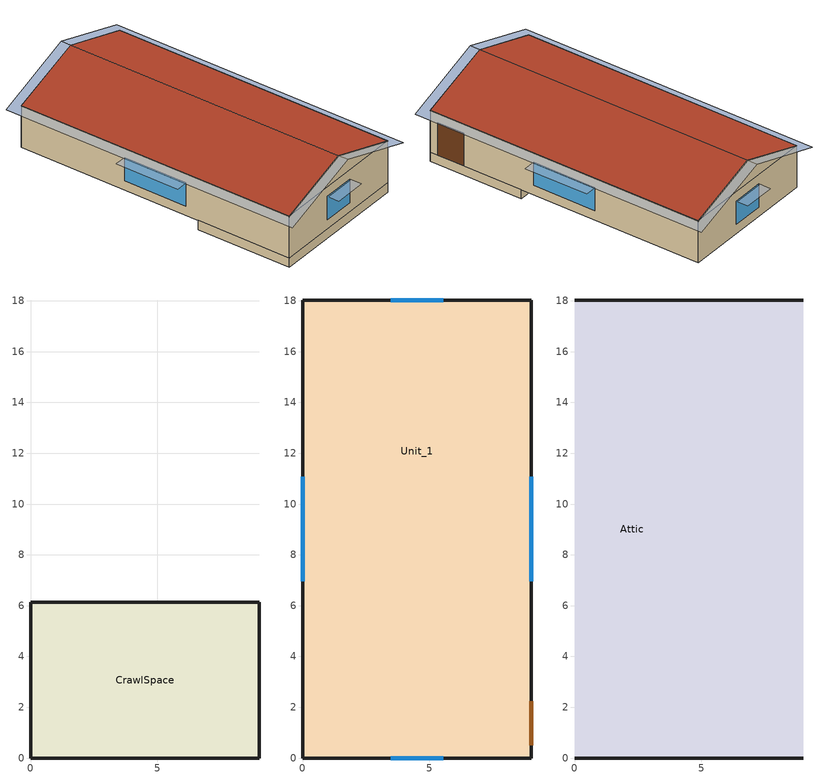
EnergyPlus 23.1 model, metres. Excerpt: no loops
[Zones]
CrawlSpace
 floor ground (crawl_floor_soil): 9.02,6.13 9.02,0 0,0 0,6.13 z-0.61
 wall outside (crawl wall): 0,0 9.02,0 z-0.61:0
 wall ground (crawl wall): 9.02,0 9.02,6.13 0,6.13 0,0 z-0.61:0
Unit_1
 floor to CrawlSpace (Res_Ext_Floor): 9.02,6.13 9.02,0 0,0 0,6.13 z0
 floor ground (Ext_Slab_Unit1 SlabOnOrBelowGradeF073): 9.02,18.03 9.02,6.13 0,6.13 0,18.03 z0
 wall outside (Res_Ext_Wall): 0,18.03 0,0 9.02,0 9.02,18.03 0,18.03 z0:2.74
 window (Res_Ext_Win): 0,11.08 0,6.96 / 9.02,6.96 9.02,11.08 / 5.54,18.03 3.48,18.03 / 3.48,0 5.54,0 z0.61:2.13
 door (Res_Ext_Door): 9.02,0.5 9.02,2.24 z0:2.13
 ceiling to Attic (Res_Ext_Ceiling): 9.02,0 9.02,18.03 0,18.03 0,0 z2.74
Attic
 wall outside (Res_Ext_Gable): 4.51,18.03,4.25 9.02,18.03,2.74 0,18.03,2.74; 4.51,0,4.25 0,0,2.74 9.02,0,2.74
 roof outside (Res_Ext_Roof): 4.51,0,4.25 9.02,0,2.74 9.02,18.03,2.74 4.51,18.03,4.25; 4.51,18.03,4.25 0,18.03,2.74 0,0,2.74 4.51,0,4.25
shading: 4.51,-0.61,4.25 4.51,0,4.25 0,0,2.74 0,18.03,2.74 4.51,18.03,4.25 4.51,18.64,4.25 -0.58,18.64,2.55 -0.58,-0.61,2.55; 4.51,-0.61,4.25 9.6,-0.61,2.55 9.6,18.64,2.55 4.51,18.64,4.25 4.51,18.03,4.25 9.02,18.03,2.74 9.02,0,2.74 4.51,0,4.25; 0,6.96 0,11.08 -0.76,11.08 -0.76,6.96 z2.13; 9.78,6.96 9.78,11.08 9.02,11.08 9.02,6.96 z2.13; 5.54,18.03 5.54,18.8 3.48,18.8 3.48,18.03 z2.13; 5.54,-0.76 5.54,0 3.48,0 3.48,-0.76 z2.13
[Building]
Single_Family: North Axis {deg}=0; Terrain=Suburbs; Loads Convergence Tolerance Value {W}=0.04; Temperature Convergence Tolerance Value {deltaC}=0.4; Solar Distribution=FullExterior; Maximum Number of Warmup Days=25; Minimum Number of Warmup Days=6
[Site:Location]
TORRANCE-MUNI-AP: Latitude {deg}=33.8; Longitude {deg}=-118.33; Time Zone {hr}=-8; Elevation {m}=31.0896
[SizingPeriod:DesignDay] Day of Month=21; Dry-Bulb Temperature Range Modifier Type=DefaultMultipliers; Humidity Condition Type=Wetbulb; Barometric Pressure {Pa}=100939; Wind Speed {m/s}=1.4; Rain Indicator=No; Snow Indicator=No; Daylight Saving Time Indicator=No
Name | Month | Day Type | Maximum Dry-Bulb Temperature {C} | Daily Dry-Bulb Temperature Range {deltaC} | Wetbulb or DewPoint at Maximum Dry-Bulb {C} | Wind Direction {deg} | Solar Model Indicator | Sky Clearness | ASHRAE Clear Sky Optical Depth for Beam Irradiance (taub) | ASHRAE Clear Sky Optical Depth for Diffuse Irradiance (taud)
TORRANCE-MUNI-AP Ann Htg 99.6% Condns DB | 12 | WinterDesignDay | 6.9 | 0 | 6.9 | 70 | ASHRAEClearSky | 0
TORRANCE-MUNI-AP  June .4% Condns DB=>MCWB | 6 | SummerDesignDay | 28.5 | 5.8 | 19.5 | 250 | ASHRAETau |  | 0.399 | 2.348
TORRANCE-MUNI-AP  July .4% Condns DB=>MCWB | 7 | SummerDesignDay | 29.4 | 6.3 | 21.2 | 250 | ASHRAETau |  | 0.399 | 2.415
TORRANCE-MUNI-AP  August .4% Condns DB=>MCWB | 8 | SummerDesignDay | 30.1 | 6.6 | 19.9 | 250 | ASHRAETau |  | 0.381 | 2.448
[Site:WaterMainsTemperature]
Calculation Method=Schedule; Temperature Schedule=WaterMainCZ06
[Material]
Name | Roughness | Thickness {m} | Conductivity {W/m-K} | Density {kg/m3} | Specific Heat {J/kg-K} | Solar Absorptance | Thermal Absorptance | Visible Absorptance
Asphalt_shingle | MediumRough | 0.00633985 | 0.08186 | 1121.29 | 1255.2 | 0.75
Carpet_n_pad | MediumSmooth | 0.0254001 | 0.0601314 | 32.0369 | 836.8 | 0.7 | 0.9 | 0.7
Concrete_4in | Rough | 0.101498 | 1.312098 | 2242.8 | 465.2
Drywall_1/2in | MediumSmooth | 0.0127 | 0.16009 | 800.923 | 1087.84
OSB_1/2in | MediumSmooth | 0.0127 | 0.1163 | 544.627 | 1213.36 | 0.7 | 0.9 | 0.7
OSB_7/16in | MediumSmooth | 0.0111125 | 0.1163 | 544.627 | 1213.36
Plywood_3/4in | Rough | 0.01905 | 0.115458 | 544.68 | 674.54 | 0.7 | 0.9 | 0.7
ceil_consol_layer | Rough | 0.1397 | 0.0488397 | 41.9286 | 776.251
cement_stucco | MediumSmooth | 0.01905 | 0.721 | 1865.58 | 878.64
door_const | Smooth | 0.0422696 | 0.0720096 | 512.64 | 767.58
floor_consol_layer | Rough | 0.000254 | 12.9895 | 55.074 | 916.9311
soil_12in | Rough | 0.3048 | 1.731 | 1842.3 | 232.6 | 0.7 | 0.9 | 0.7
wall_consol_layer | Rough | 0.0889 | 0.225608 | 120.801 | 1036.26
[Material:NoMass]
Bldg_paper_felt: Roughness=Smooth; Thermal Resistance {m2-K/W}=0.0105666
[Material:AirGap]
Air_4_in_vert: Thermal Resistance {m2-K/W}=0.158499
[WindowMaterial:SimpleGlazingSystem]
Glass: U-Factor {W/m2-K}=4.42905; Solar Heat Gain Coefficient=0.4386; Visible Transmittance=0.8
[WindowMaterial:Blind]
int_blind: Slat Orientation=Horizontal; Slat Width {m}=0.025; Slat Separation {m}=0.01875; Slat Thickness {m}=0.001; Slat Angle {deg}=45; Slat Conductivity {W/m-K}=221; Slat Beam Solar Transmittance=0; Front Side Slat Beam Solar Reflectance=0.5; Back Side Slat Beam Solar Reflectance=0.5; Slat Diffuse Solar Transmittance=0; Front Side Slat Diffuse Solar Reflectance=0.5; Back Side Slat Diffuse Solar Reflectance=0.5; Slat Beam Visible Transmittance=0; Front Side Slat Beam Visible Reflectance=0.5; Back Side Slat Beam Visible Reflectance=0.5; Slat Diffuse Visible Transmittance=0; Front Side Slat Diffuse Visible Reflectance=0.5; Back Side Slat Diffuse Visible Reflectance=0.5; Slat Infrared Hemispherical Transmittance=0; Front Side Slat Infrared Hemispherical Emissivity=0.9; Back Side Slat Infrared Hemispherical Emissivity=0.9; Blind to Glass Distance {m}=0.05; Blind Top Opening Multiplier=0.5; Blind Bottom Opening Multiplier=0.5; Blind Left Side Opening Multiplier=0.5; Blind Right Side Opening Multiplier=0.5
[Construction]
Res_Ext_Ceiling: ceil_consol_layer, Drywall_1/2in
Res_Ext_Door: door_const
Res_Ext_Floor: floor_consol_layer, Plywood_3/4in, Carpet_n_pad
Res_Ext_Gable: cement_stucco, OSB_7/16in, Air_4_in_vert, Drywall_1/2in
Res_Ext_Roof: Asphalt_shingle, OSB_1/2in
Res_Ext_Wall: cement_stucco, Bldg_paper_felt, OSB_7/16in, wall_consol_layer, Drywall_1/2in
Res_Ext_Win: Glass
crawl wall: Concrete_4in
window_w_blinds: Glass, int_blind
crawl_floor_soil: soil_12in
[Construction:FfactorGroundFloor]
Ext_Slab_Unit1 SlabOnOrBelowGradeF073: F-Factor {W/m-K}=1.26344; Area {m2}=107.324; PerimeterExposed {m}=41.8389
[Zone] Multiplier=1; Part of Total Floor Area=Yes
Name | Ceiling Height {m} | Volume {m3} | Floor Area {m2}
Attic; Unit_1 | Autocalculate | Autocalculate | Autocalculate
CrawlSpace
[WindowShadingControl] Zone=Unit_1; Shading Type=InteriorBlind; Construction with Shading=window_w_blinds; Shading Control Type=OnIfScheduleAllows; Schedule=shading_2012iecc_adj; Shading Control Is Scheduled=Yes; Glare Control Is Active=No; Multiple Surface Control Type=Sequential
Name | Fenestration Surface 1
Shades_Ext_Win_ldl1_Unit1 | Ext_Win_ldl1_Unit1
Shades_Ext_Win_ldr1_Unit1 | Ext_Win_ldr1_Unit1
ShadesExt_Win_sdb1_Unit1 | Ext_Win_sdb1_Unit1
Shades_Ext_Win_sdf1_Unit1 | Ext_Win_sdf1_Unit1
[ShadingProperty:Reflectance] Diffuse Solar Reflectance of Unglazed Part of Shading Surface=0.2; Diffuse Visible Reflectance of Unglazed Part of Shading Surface=0.2; Fraction of Shading Surface That Is Glazed=0
Name | Shading Surface
 | Shading Surface 1
 | Shading Surface 2
 | Overhang_Ext_Win_sdf1_Unit1
 | Overhang_Ext_Win_ldr1_Unit1
 | Overhang_Ext_Win_sdb1_Unit1
 | Overhang_Ext_Win_ldl1_Unit1
[People]
People_Unit1: Zone or ZoneList or Space or SpaceList=Unit_1; Number of People Schedule=Activity_Schedule; Number of People Calculation Method=People; Number of People=2.55; Fraction Radiant=0.3; Sensible Heat Fraction=0.573; Activity Level Schedule=activity_sch_level; Enable ASHRAE 55 Comfort Warnings=No; Mean Radiant Temperature Calculation Type=ZoneAveraged
[Lights]
Lights_Unit1: Zone or ZoneList or Space or SpaceList=Unit_1; Schedule=InteriorLighting_sch; Design Level Calculation Method=Watts/Area; Watts per Floor Area {W/m2}=2; Return Air Fraction=0; Fraction Radiant=0.6; Fraction Visible=0.2; Fraction Replaceable=0
[ElectricEquipment] Zone or ZoneList or Space or SpaceList=Unit_1
Name | Schedule | Design Level Calculation Method | Design Level {W} | Fraction Latent | Fraction Radiant | Fraction Lost | Watts per Floor Area {W/m2}
clotheswasher1 | ClothesWasher | EquipmentLevel | 28.5 | 0 | 0.8 | 0.2
dishwasher1 | DishWasher | EquipmentLevel | 44.3 | 0.15 | 0.6 | 0.25
electric_dryer1 | ClothesDryer | EquipmentLevel | 141.2 | 0.05 | 0.15 | 0.8
electric_mels1 | MiscPlugLoad | EquipmentLevel | 414 | 0.06 | 0.69 | 0.25
electric_range1 | CookingRange | EquipmentLevel | 166 | 0.3 | 0.4 | 0.3
refrigerator1 | Refrigerator | EquipmentLevel | 164.6 | 0 | 1 | 0
television1 | InteriorLighting | EquipmentLevel | 169.4 | 0 | 1 | 0
IECC_Adj1 | MiscPlugLoad | Watts/Area |  | 0.062439 | 0.411909 | 0.251045 | 0.262109
[Exterior:Lights]
Exterior-Lights_unit1_FrontRow_BottomFloor: Schedule=ExteriorLighting; Design Level {W}=88
[ZoneInfiltration:DesignFlowRate] Schedule=inf_sch; Design Flow Rate Calculation Method=AirChanges/Hour; Air Changes per Hour {1/hr}=0.62; Constant Term Coefficient=0; Temperature Term Coefficient=0; Velocity Term Coefficient=0.224052; Velocity Squared Term Coefficient=0
Name | Zone or ZoneList or Space or SpaceList
Space 1 Space Infiltration Design Flow Rate | Unit_1
Attic Space Infiltration Design Flow Rate | Attic
CrawlSpace Infiltration Design Flow Rate | CrawlSpace
[ZoneVentilation:DesignFlowRate]
NaturalVentilation: Zone or ZoneList or Space or SpaceList=Unit_1; Schedule=vent_sch; Design Flow Rate Calculation Method=AirChanges/Hour; Air Changes per Hour {1/hr}=1; Ventilation Type=Natural; Fan Pressure Rise {Pa}=0; Fan Total Efficiency=1; Constant Term Coefficient=1; Temperature Term Coefficient=0.606; Velocity Term Coefficient=0.03636; Velocity Squared Term Coefficient=0.1177; Minimum Indoor Temperature {C}=23.8889; Maximum Indoor Temperature {C}=26.6667; Delta Temperature {deltaC}=1; Minimum Outdoor Temperature {C}=12.7778; Maximum Outdoor Temperature {C}=23.8889
[AvailabilityManager:Scheduled]
HVAC_Unit1 Availability: Schedule=always_avail
[Schedule:Day:Hourly]
ActivityDay: 0.42683, 0.42683, 0.42683, 0.42683, 0.42683, 0.71951, 1, 0.67073, 0.32927, 0.17073, 0.17073, 0.17073, 0.17073, 0.17073, 0.23171, 0.32927, 0.5, 0.67073, 0.82927, 1, 1, 0.85366, 0.64634, 0.42683
ClothesDryerVacation: 0, 0, 0, 0, 0, 0, 0, 0, 0, 0, 0, 0, 0, 0, 0, 0, 0, 0, 0, 0, 0, 0, 0, 0
ClothesDryerWeekend: 0.121951, 0.0731707, 0.0487805, 0.0243902, 0.0487805, 0.0731707, 0.195122, 0.390244, 0.595097, 0.839, 0.960951, 1, 0.91217, 0.829268, 0.746366, 0.707317, 0.682927, 0.668268, 0.634146, 0.624415, 0.643878, 0.668268, 0.536585, 0.292683
ClothesWasherWeekday: 0, 0, 0.02, 0.12, 0, 0.04, 0.13, 0.34, 0.52, 1, 0.67, 0.97, 0.21, 0.37, 0.18, 0.23, 0.13, 0.44, 0.42, 0.47, 0.36, 0.27, 0.41, 0.14
ClothesWasherWeekend: 0, 0, 0.03, 0.04, 0, 0.13, 0.29, 0.46, 0.67, 1, 0.58, 0.72, 0.06, 0.28, 0.17, 0.57, 0.16, 0.42, 0.34, 0.7, 0.24, 0.58, 0.48, 0.22
CookingRangeDay: 0.0471585, 0.0471585, 0.0235459, 0.0235459, 0.0471585, 0.0707044, 0.165088, 0.283018, 0.306564, 0.320771, 0.283018, 0.330176, 0.377335, 0.306564, 0.292423, 0.377335, 0.613194, 1, 0.778348, 0.400947, 0.235859, 0.165088, 0.103722, 0.0707044
DishwasherWeekday: 0, 0.06, 0.31, 0.11, 0, 0, 0.01, 0.24, 0.61, 0.67, 0.47, 0.71, 0.53, 0.33, 0.11, 0.24, 0.1, 0.28, 0.4, 1, 0.84, 0.59, 0.41, 0.04
DishwasherWeekend: 0, 0.27, 0.26, 0, 0, 0, 0.03, 0.59, 0.76, 1, 0.75, 0.5, 0.5, 0.13, 0.09, 0.62, 0.14, 0.47, 0.41, 0.42, 0.99, 0.15, 0.12, 0
ExteriorLightingDay: 1, 1, 1, 1, 1, 1, 0, 0, 0, 0, 0, 0, 0, 0, 0, 0, 0, 0, 1, 1, 1, 1, 1, 1
LightingDay: 0.0625, 0.0625, 0.0625, 0.0625, 0.1875, 0.390625, 0.4375, 0.390625, 0.171875, 0.117188, 0.117188, 0.117188, 0.117188, 0.117188, 0.117188, 0.203125, 0.4375, 0.609375, 0.820312, 0.984375, 1, 0.6875, 0.382812, 0.15625
MiscPlugLoadDay: 0.60749, 0.559339, 0.552853, 0.545071, 0.524481, 0.585279, 0.676232, 0.718547, 0.60749, 0.517023, 0.529183, 0.529345, 0.520428, 0.538424, 0.568742, 0.600357, 0.710117, 0.862678, 0.936608, 0.966764, 1, 0.976654, 0.845169, 0.734436
RefrigeratorDay: 0.8, 0.782696, 0.765594, 0.742857, 0.731388, 0.731388, 0.75996, 0.8, 0.817103, 0.828571, 0.8, 0.8, 0.839839, 0.839839, 0.828571, 0.839839, 0.885714, 0.971429, 1, 0.971429, 0.942857, 0.925553, 0.885714, 0.828571
[Schedule:Week:Compact]
ActivityWeek: AllDays, ActivityDay
ClothesDryerWeek: Weekdays, ClothesWasherWeekday, Holiday, ClothesDryerVacation, AllOtherDays, ClothesDryerWeekend
ClothesWasherWeek: Weekdays, ClothesWasherWeekday, AllOtherDays, ClothesWasherWeekend
CookingRangeWeek: AllDays, CookingRangeDay
DishwasherWeek: Weekdays, DishwasherWeekday, AllOtherDays, DishwasherWeekend
ExteriorLightingProfileWeek: AllDays, ExteriorLightingDay
LightingProfileWeek: AllDays, LightingDay
MiscPlugLoadWeek: AllDays, MiscPlugLoadDay
RefrigeratorWeek: AllDays, RefrigeratorDay
[Schedule:Year]
Activity_Schedule: ActivityWeek, 1, 1, 12, 31
ClothesDryer: ClothesDryerWeek, 1, 1, 12, 31
ClothesWasher: ClothesWasherWeek, 1, 1, 12, 31
CookingRange: CookingRangeWeek, 1, 1, 12, 31
Dishwasher: DishwasherWeek, 1, 1, 12, 31
ExteriorLighting: ExteriorLightingProfileWeek, 1, 1, 12, 31
InteriorLighting: LightingProfileWeek, 1, 1, 12, 31
MiscPlugLoad: MiscPlugLoadWeek, 1, 1, 12, 31
Refrigerator: RefrigeratorWeek, 1, 1, 12, 31
[Schedule:Compact]
InteriorLighting_sch: Through: 12/31, For: SummerDesignDay, Until: 24:00, 1, For: WinterDesignDay, Until: 24:00, 0, For: Weekdays Weekends Holidays CustomDay1 CustomDay2, Until: 1:00, 0.0625, Until: 2:00, 0.0625, Until: 3:00, 0.0625, Until: 4:00, 0.0625, Until: 5:00, 0.1875, Until: 6:00, 0.390625, Until: 7:00, 0.4375, Until: 8:00, 0.390625, Until: 9:00, 0.171875, Until: 10:00, 0.117188, Until: 11:00, 0.117188, Until: 12:00, 0.117188, Until: 13:00, 0.117188, Until: 14:00, 0.117188, Until: 15:00, 0.117188, Until: 16:00, 0.203125, Until: 17:00, 0.4375, Until: 18:00, 0.609375, Until: 19:00, 0.820312, Until: 20:00, 0.984375, Until: 21:00, 1, Until: 22:00, 0.6875, Until: 23:00, 0.382812, Until: 24:00, 0.15625
activity_sch_level: Through: 12/31, For: AllDays, Until: 24:00, 117.28
shading_2012iecc_adj: Through: 04/30, For: AllDays, Until 24:00, 0, Through: 10/31, For: AllDays, Until: 6:00, 0, Until: 20:00, 1, Until: 24:00, 0, Through: 12/31, For: AllDays, Until 24:00, 0
vent_sch: Through: 04/30, For: AllDays, Until: 24:00, 0, Through: 10/31, For: AllDays, Until: 24:00, 1, Through: 12/31, For: AllDays, Until: 24:00, 0
inf_sch; always_avail: Through: 12/31, For: AllDays, Until: 24:00, 1
WaterMainCZ06: Through: 1/31, For: AllDays, Until: 24:00, 13.78, Through: 2/28, For: AllDays, Until: 24:00, 13.78, Through: 3/31, For: AllDays, Until: 24:00, 14.22, Through: 4/30, For: AllDays, Until: 24:00, 14.17, Through: 5/31, For: AllDays, Until: 24:00, 14.22, Through: 6/30, For: AllDays, Until: 24:00, 15.28, Through: 7/31, For: AllDays, Until: 24:00, 16.17, Through: 8/31, For: AllDays, Until: 24:00, 16.72, Through: 9/30, For: AllDays, Until: 24:00, 16.39, Through: 10/31, For: AllDays, Until: 24:00, 16.56, Through: 11/30, For: AllDays, Until: 24:00, 15.72, Through: 12/31, For: AllDays, Until: 24:00, 14.17
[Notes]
From counter.inc created by EP-Launch when running groups of files
Output files                          SF-1-story-Prototype-B_EX_pre-1975_06
Run description                       SF-1-story-Prototype-B_EX_pre-1975: 6: Torrance-SCE
Parent Run
Run Flag                              True
Weather                               CA_TORRANCE-MUNI-AP_722955S_CZ2022.epw
Default equipment values. May be overridden by later values.
End of default equipment values.
Vintage                                         pre-1975
Case                                            SF-1-story-Prototype-B_EX_pre-1975_06
Analysis                                        SF-1-story-Prototype-B_EX_pre-1975
City                                            Torrance-SCE
